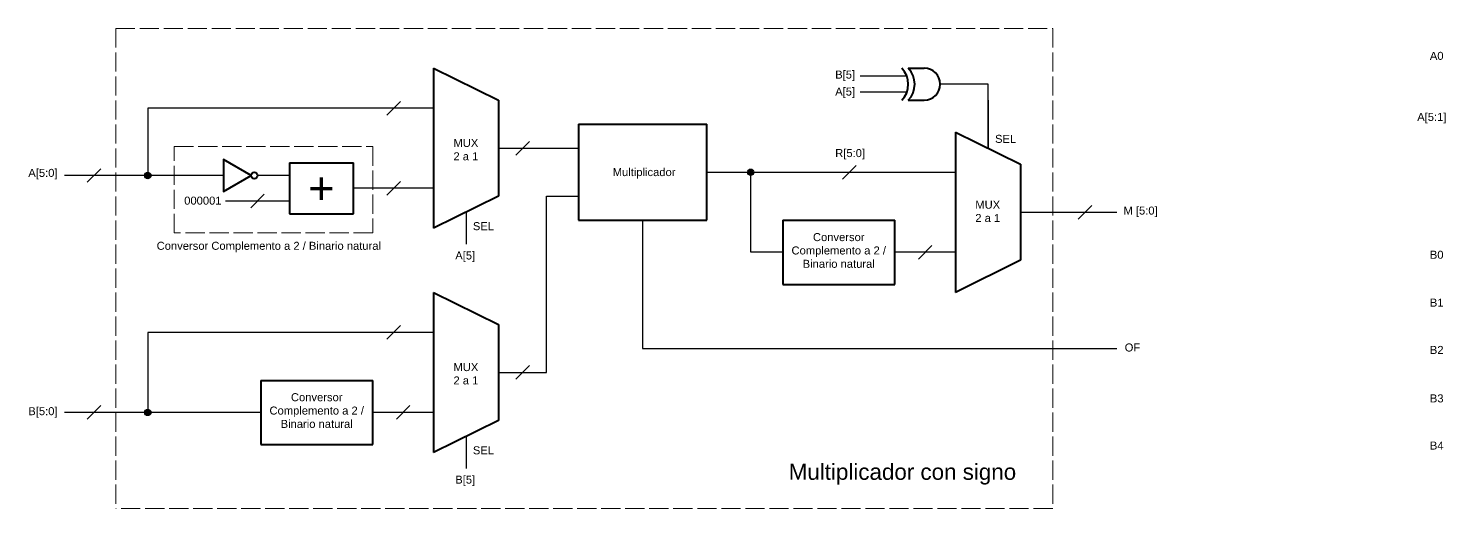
# Model space of a CAD drawing. Header units: millimetres. Extents: x -214 to 2182, y -211 to 1461.
# Drawn here: x 495.7 to 938.5, y 15.8 to 165.8 of the extents above; entities that cross this region are included whole.
import ezdxf

# ---------------------------------------------------------------- set-up
doc = ezdxf.new("R2010")
doc.units = ezdxf.units.MM
doc.header["$LTSCALE"] = 0.5
doc.linetypes.add('ACAD_ISO02W100', pattern=[15, 12, -3])
for name, color, linetype, lineweight in [('Cables', 7, 'Continuous', 30), ('Componentes', 7, 'Continuous', 40), ('Contorno', 7, 'Continuous', 40), ('Cuadro_dashed', 7, 'ACAD_ISO02W100', 20), ('Modulos', 7, 'Continuous', 40)]:
    doc.layers.add(name, color=color, linetype=linetype, lineweight=lineweight)
doc.layers.add('Texto', color=7, linetype='Continuous')
doc.styles.add('Rotulado', font='arial.ttf', dxfattribs={"height": 10})

msp = doc.modelspace()

# ---------------------------------------------------------------- hatches: boundary and pattern name
at = {"layer": 'Cables'}
h = msp.add_hatch(color=256, dxfattribs=at)
h.dxf.hatch_style = 1
edge = h.paths.add_edge_path()
edge.add_arc((533.03, 119.82), 1, 0, 360)
h = msp.add_hatch(color=256, dxfattribs=at)
h.dxf.hatch_style = 1
edge = h.paths.add_edge_path()
edge.add_arc((721.39, 120.82), 1, 0, 360)
h = msp.add_hatch(color=256, dxfattribs=at)
h.dxf.hatch_style = 1
edge = h.paths.add_edge_path()
edge.add_arc((533.03, 45.82), 1, 0, 360)

# ---------------------------------------------------------------- linework, layer by layer
at = {"layer": 'Cables', "color": 7}
for p, q in [((622.33, 153.32), (622.33, 128.32)), ((770.18, 150.82), (755.56, 150.82)), ((795.56, 128.32), (795.56, 148.32)), ((770.18, 145.82), (755.56, 145.82)), ((795.56, 143.32), (795.56, 128.32)), ((622.33, 140.82), (533.03, 140.82)), ((533.03, 140.82), (533.03, 119.82)), ((667.64, 135.82), (667.64, 120.82)), ((785.41, 133.32), (785.41, 108.32)), ((622.33, 128.32), (622.33, 103.32)), ((642.64, 128.32), (667.64, 128.32)), ((556.67, 119.82), (507, 119.82)), ((577.33, 119.82), (567.33, 119.82)), ((577.33, 123.82), (577.33, 115.82)), ((667.64, 120.82), (667.64, 105.82)), ((707.64, 120.82), (785.41, 120.82)), ((577.33, 115.82), (577.33, 107.82)), ((622.33, 115.82), (597.33, 115.82)), ((577.33, 111.82), (557.33, 111.82)), ((657.64, 58.32), (657.64, 113.32)), ((657.64, 113.32), (667.64, 113.32)), ((632.49, 108.32), (632.49, 98.32)), ((785.41, 108.32), (785.41, 83.32)), ((805.72, 108.32), (835.72, 108.32)), ((622.33, 83.32), (622.33, 58.32)), ((622.33, 70.82), (533.03, 70.82)), ((533.03, 70.82), (533.03, 45.82)), ((622.33, 58.32), (622.33, 33.32)), ((642.64, 58.32), (657.64, 58.32)), ((568.32, 45.82), (507, 45.82)), ((632.49, 38.32), (632.49, 28.32))]:
    msp.add_line(p, q, dxfattribs=at)
at = {"layer": 'Cables'}
for p, q in [((795.56, 148.32), (780.56, 148.32)), ((607.71, 138.7), (611.95, 142.94)), ((648.02, 126.2), (652.26, 130.44)), ((514.16, 117.7), (518.41, 121.94)), ((721.39, 95.82), (721.39, 120.82)), ((750.06, 118.7), (754.3, 122.94)), ((607.71, 113.7), (611.95, 117.94)), ((565.21, 109.7), (569.45, 113.94)), ((823.73, 106.2), (827.98, 110.44)), ((687.64, 105.82), (687.64, 65.82)), ((773.78, 93.7), (778.02, 97.94)), ((731.39, 95.82), (721.39, 95.82)), ((785.41, 95.82), (766.39, 95.82)), ((607.71, 68.7), (611.95, 72.94)), ((687.64, 65.82), (835.72, 65.82)), ((648.02, 56.2), (652.26, 60.44)), ((514.16, 43.7), (518.41, 47.94)), ((622.33, 45.82), (603.32, 45.82)), ((610.7, 43.7), (614.95, 47.94))]:
    msp.add_line(p, q, dxfattribs=at)
for centre in [(533.03, 119.82), (721.39, 120.82), (533.03, 45.82)]:
    msp.add_circle(centre, 1, dxfattribs=at)
at = {"layer": 'Componentes', "color": 7}
msp.add_lwpolyline([(565.33, 119.82), (556.67, 124.82), (556.67, 114.82)], close=True, dxfattribs=at)
at = {"layer": 'Contorno'}
for p, q in [((770.56, 153.32), (775.56, 153.32)), ((770.56, 143.32), (775.56, 143.32))]:
    msp.add_line(p, q, dxfattribs=at)
msp.add_circle((566.33, 119.82), 1, dxfattribs=at)
for centre, radius, start, end in [((763.56, 148.32), 7.07, 315, 45), ((765.56, 148.32), 7.07, 315, 45), ((775.56, 148.32), 5, 270, 90)]:
    msp.add_arc(centre, radius, start, end, dxfattribs=at)
at = {"layer": 'Cuadro_dashed', "color": 7}
for p, q in [((523.03, 165.77), (523.03, 15.77)), ((523.03, 165.77), (815.72, 165.77)), ((815.72, 165.77), (815.72, 15.77)), ((541.32, 101.86), (541.32, 128.86)), ((541.32, 128.86), (603.32, 128.86)), ((603.32, 128.86), (603.32, 101.86)), ((603.32, 101.86), (541.32, 101.86)), ((815.72, 15.77), (523.03, 15.77))]:
    msp.add_line(p, q, dxfattribs=at)
at = {"layer": 'Modulos', "color": 7}
for p, q in [((622.33, 153.32), (622.33, 103.32)), ((622.33, 153.32), (642.64, 143.32)), ((642.64, 143.32), (642.64, 113.32)), ((667.64, 135.82), (667.64, 105.82)), ((785.41, 133.32), (785.41, 83.32)), ((785.41, 133.32), (805.72, 123.32)), ((805.72, 123.32), (805.72, 93.32)), ((642.64, 113.32), (622.33, 103.32)), ((731.39, 105.82), (731.39, 85.82)), ((805.72, 93.32), (785.41, 83.32)), ((622.33, 83.32), (622.33, 33.32)), ((622.33, 83.32), (642.64, 73.32)), ((642.64, 73.32), (642.64, 43.32)), ((568.32, 55.82), (568.32, 35.82)), ((642.64, 43.32), (622.33, 33.32))]:
    msp.add_line(p, q, dxfattribs=at)
at = {"layer": 'Modulos'}
for p, q in [((667.64, 135.82), (707.64, 135.82)), ((707.64, 105.82), (707.64, 135.82)), ((577.33, 123.82), (597.33, 123.82)), ((577.33, 123.82), (577.33, 107.82)), ((597.33, 107.82), (597.33, 123.82)), ((577.33, 107.82), (597.33, 107.82)), ((667.64, 105.82), (707.64, 105.82)), ((731.39, 105.82), (766.39, 105.82)), ((766.39, 85.82), (766.39, 105.82)), ((731.39, 85.82), (766.39, 85.82)), ((568.32, 55.82), (603.32, 55.82)), ((603.32, 35.82), (603.32, 55.82)), ((568.32, 35.82), (603.32, 35.82))]:
    msp.add_line(p, q, dxfattribs=at)

# ---------------------------------------------------------------- texts
at = {"layer": 'Texto', "color": 7, "attachment_point": 1, "style": 'Rotulado'}
for s, width, gutter_width, heights, insert, char_height in [('A0', 4.5268, 50, [3.09], (933.55, 158.43), 2.5), ('B[5]', 6.9729, 50, [3.13], (747.79, 152.58), 2.5), ('A[5]', 6.9729, 50, [3.13], (747.79, 147.28), 2.5), ('A[5:1]', 10.3356, 50, [3.85], (929.6, 139.35), 2.5), ('\\pxqc;MUX\\P2 a 1', 10.2326, 50, [7.31], (627.3, 131.23), 2.5), ('SEL', 6.9729, 50, [3.13], (797.72, 132.51), 2.5), ('R[5:0]', 6.9729, 50, [3.13], (747.79, 128.07), 2.5), ('A[5:0]', 10.3743, 50, [3.2], (495.73, 121.88), 2.5), ('\\pxqc;Multiplicador', 22.9229, 50, [5.14], (676.63, 122.13), 2.5), ('\\pxqc;+', 10.7443, 50, [1.52], (581.9, 120.89), 10), ('000001', 11.6387, 50, [3.44], (544.43, 113.22), 2.5), ('\\pxqc;MUX\\P2 a 1', 10.2326, 50, [7.31], (790.32, 111.95), 2.5), ('SEL', 6.9729, 50, [3.13], (634.61, 105.24), 2.5), ('\\pxqc;Conversor Complemento a 2 / Binario natural', 35, 50, [13.4], (731.39, 101.82), 2.5), ('Conversor Complemento a 2 / Binario natural', 72.4848, 50, [3.55], (535.83, 99.11), 2.5), ('A[5]', 7.4479, 50, [3.37], (629.1, 96.08), 2.5), ('B0', 4.5268, 50, [3.09], (933.55, 96.32), 2.5), ('B1', 4.5268, 50, [3.09], (933.55, 81.36), 2.5), ('OF', 6.3033, 50, [2.95], (838.23, 67.35), 2.5), ('B2', 4.5268, 50, [3.09], (933.55, 66.59), 2.5), ('\\pxqc;MUX\\P2 a 1', 10.2326, 50, [7.31], (627.3, 61.23), 2.5), ('\\pxqc;Conversor Complemento a 2 / Binario natural', 35, 50, [13.4], (568.32, 51.82), 2.5), ('B3', 4.5268, 50, [3.09], (933.55, 51.45), 2.5), ('B[5:0]', 10.3743, 50, [3.2], (495.73, 47.46), 2.5), ('B4', 4.5268, 50, [3.09], (933.55, 36.72), 2.5), ('SEL', 6.9729, 50, [3.13], (634.61, 35.24), 2.5), ('Multiplicador con signo', 75.7415, 44.36, [10.28], (733.27, 29.77), 5), ('B[5]', 7.4479, 50, [3.37], (629.1, 26.08), 2.5)]:
    msp.add_mtext_dynamic_manual_height_columns(s, width=width, gutter_width=gutter_width, heights=heights, dxfattribs=dict(at, insert=insert, char_height=char_height))
at = {"layer": 'Texto', "insert": (836.74, 110.1), "char_height": 2.5, "attachment_point": 1, "style": 'Rotulado'}
msp.add_mtext_dynamic_manual_height_columns('\\pxqc;M [5:0]', width=12.8908, gutter_width=29.51, heights=[4.62], dxfattribs=at)

doc.saveas('drawing.dxf')
